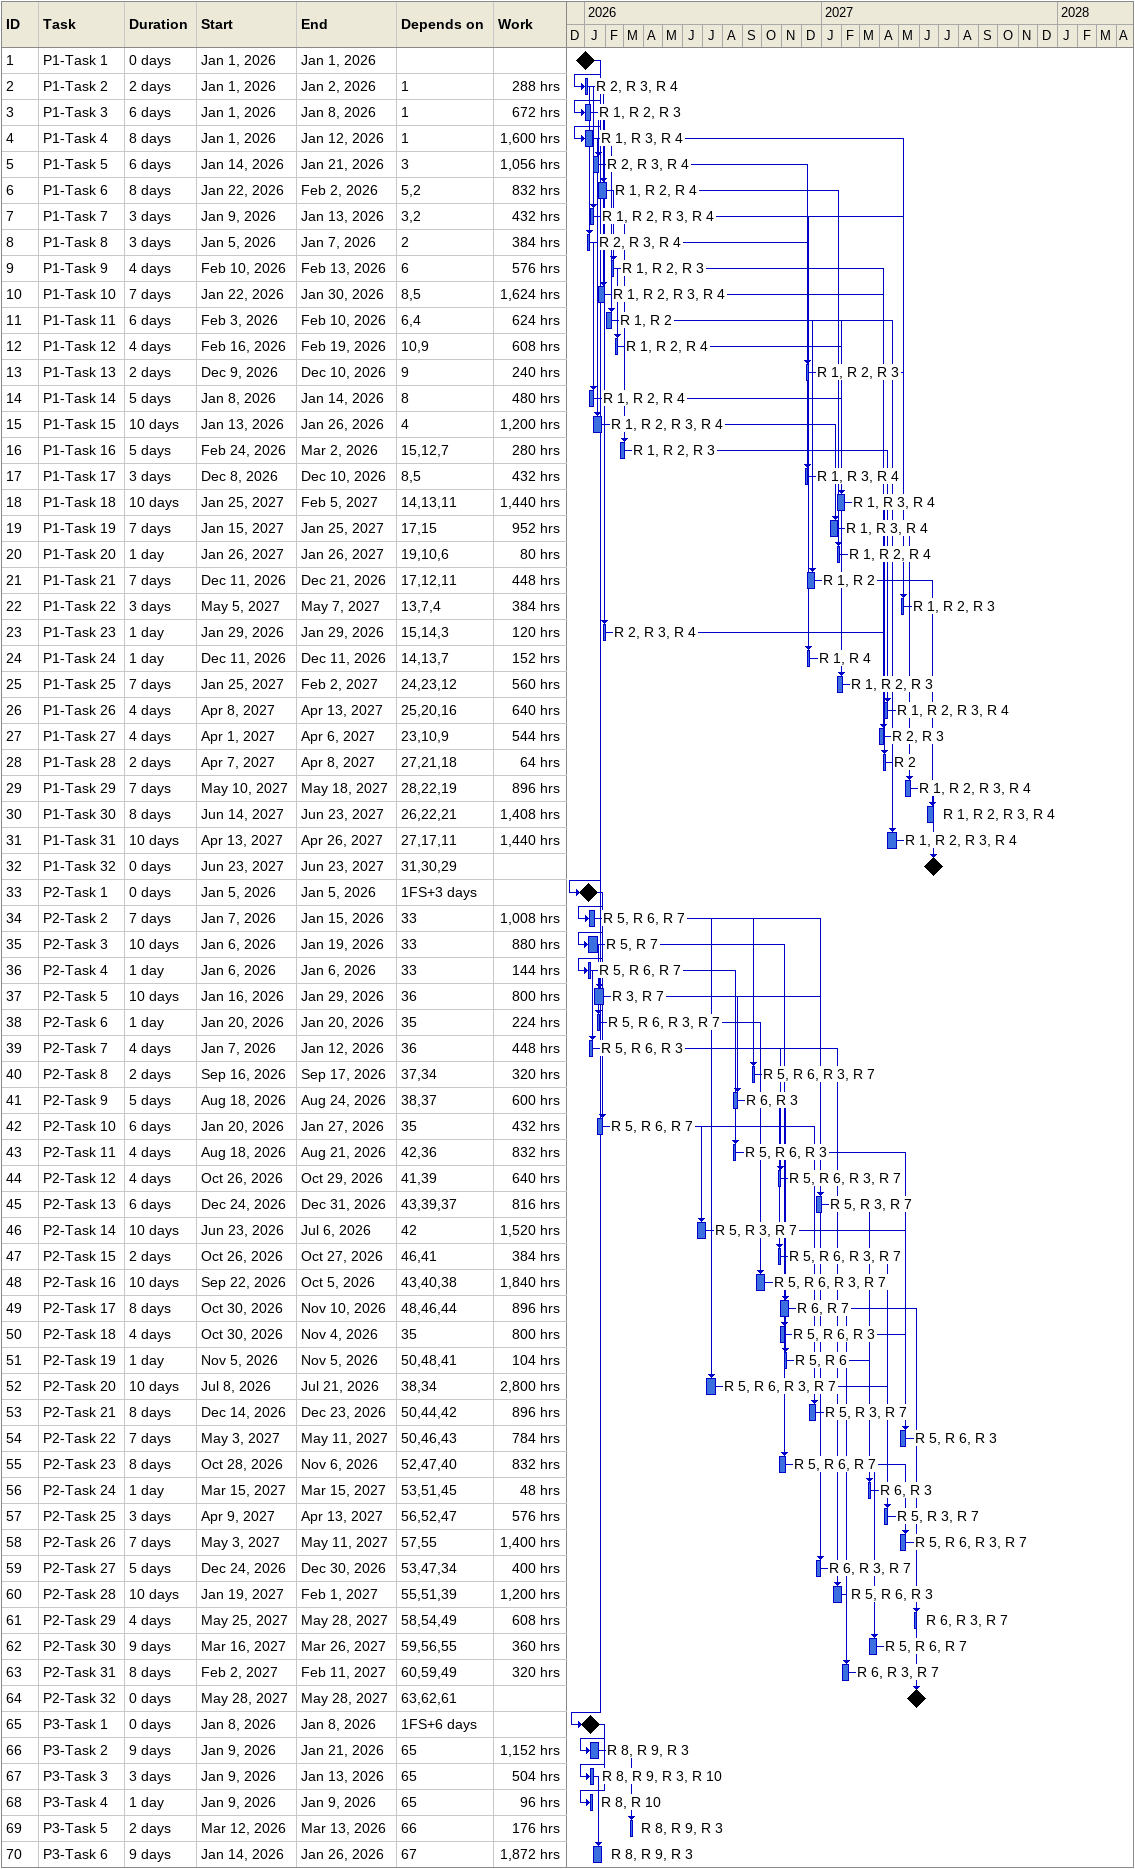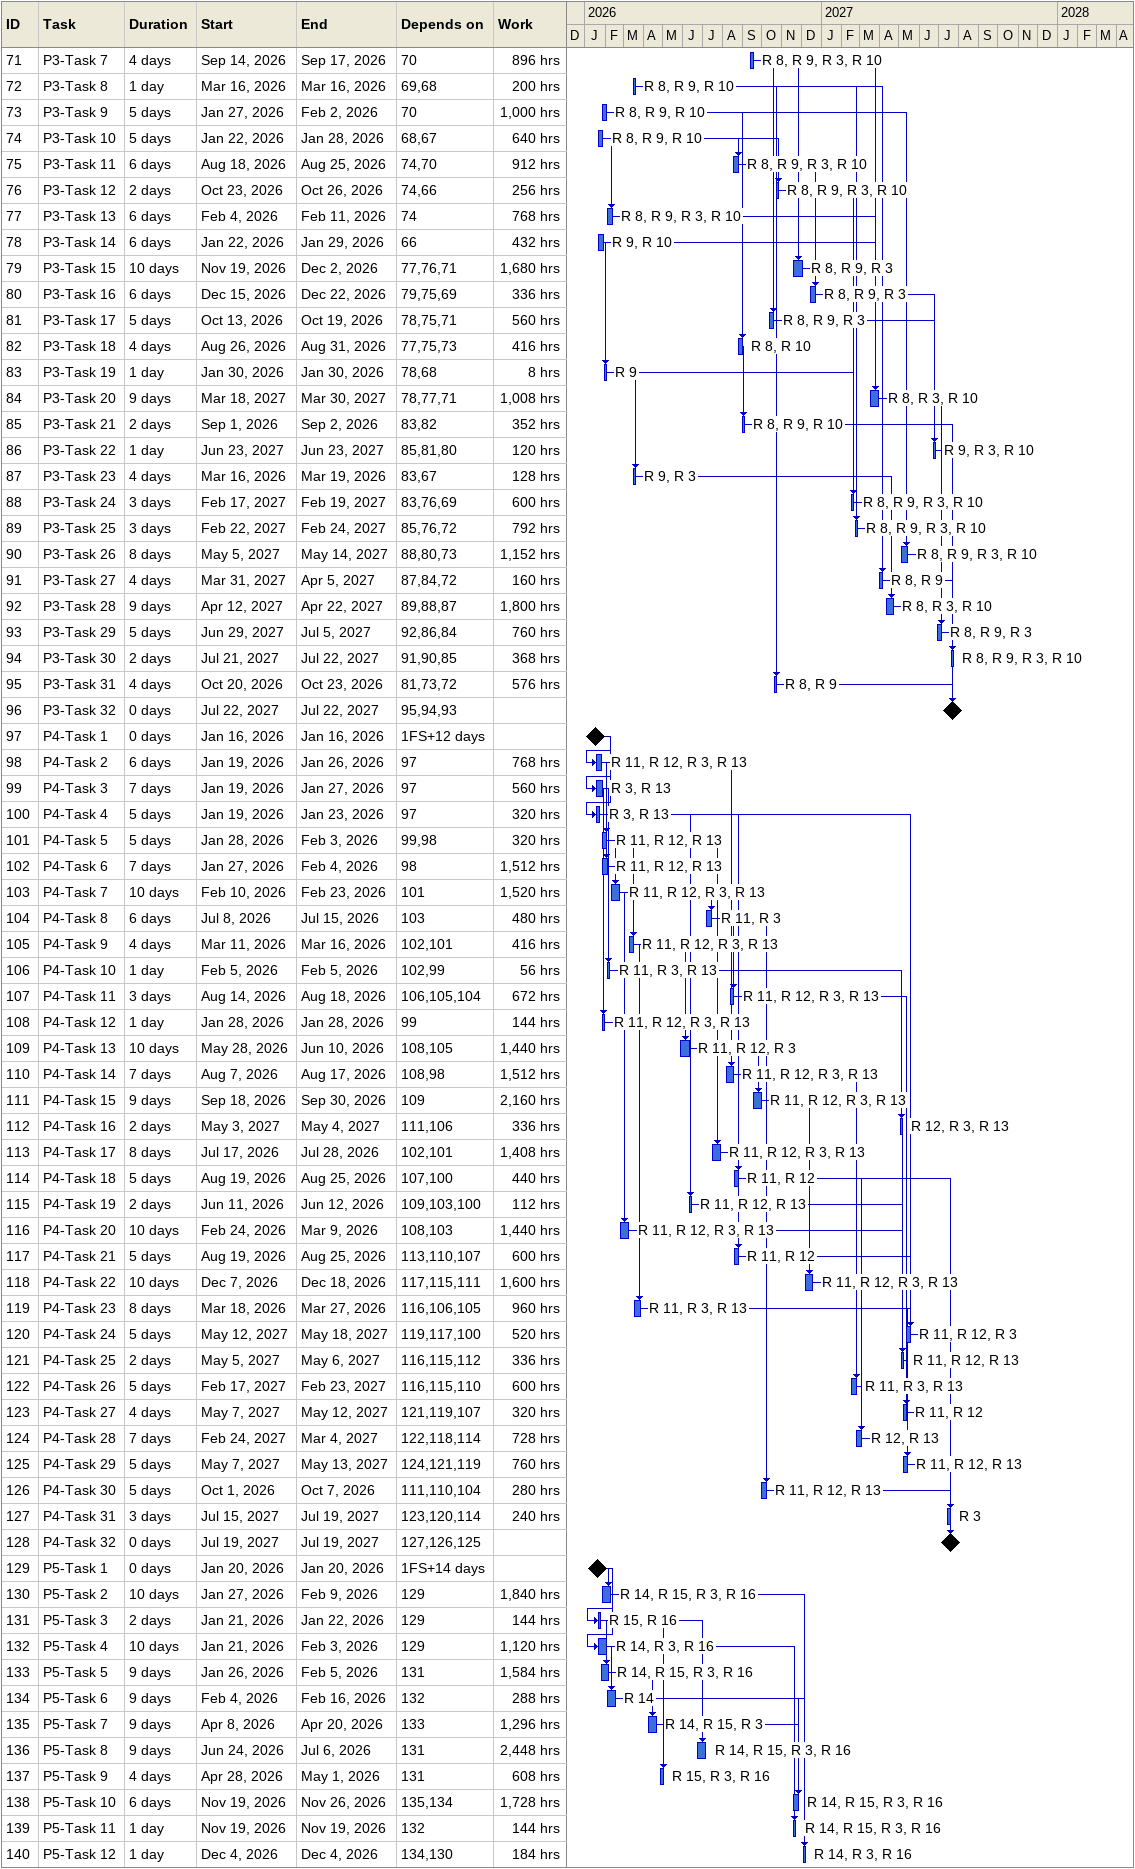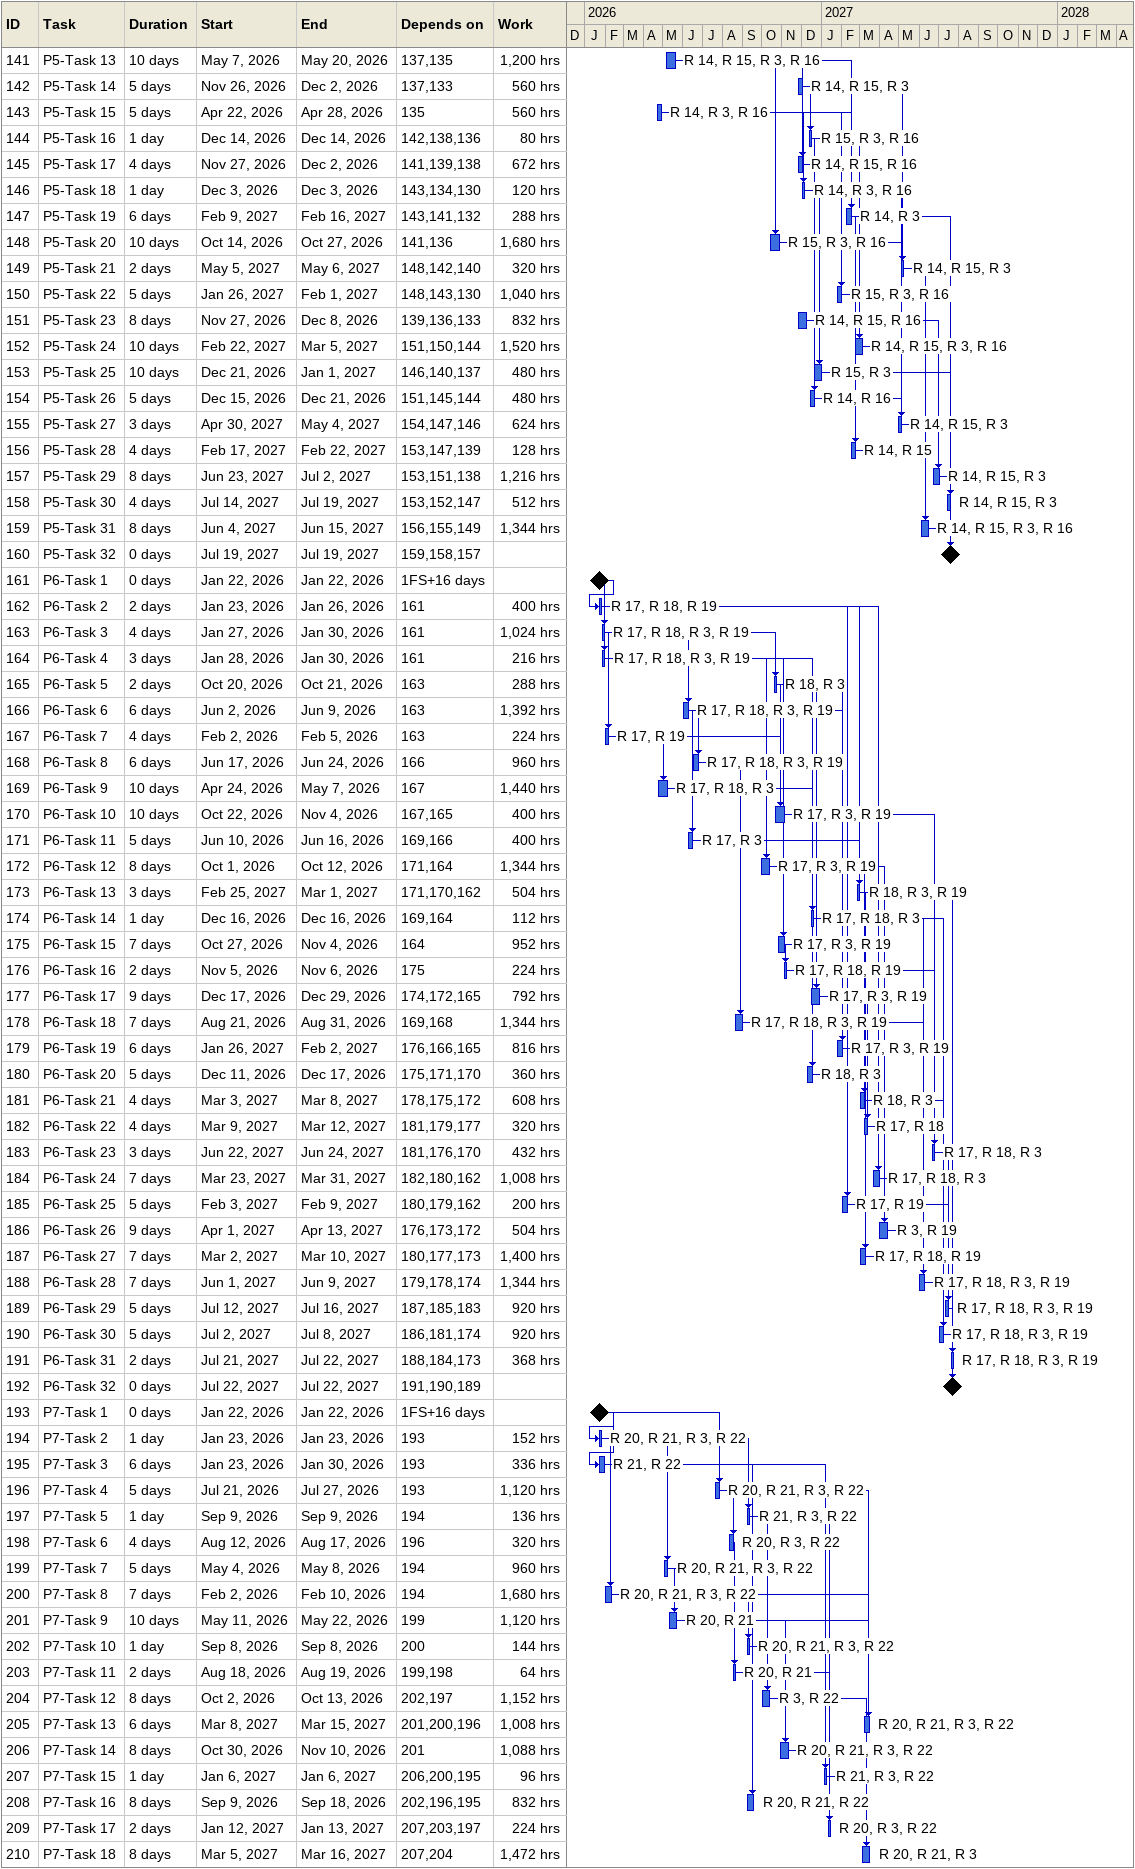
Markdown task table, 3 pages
| ID | Task | Duration | Start | Finish | Predecessors | Resources | Work (h) |
|---|---|---|---|---|---|---|---|
| 1 | P1-Task 1 | 0d | 2026-01-01 | 2026-01-01 |  |  |  |
| 2 | P1-Task 2 | 2d | 2026-01-01 | 2026-01-02 | 1 | R 2, R 3, R 4 | 288 |
| 3 | P1-Task 3 | 6d | 2026-01-01 | 2026-01-08 | 1 | R 1, R 2, R 3 | 672 |
| 4 | P1-Task 4 | 8d | 2026-01-01 | 2026-01-12 | 1 | R 1, R 3, R 4 | 1600 |
| 5 | P1-Task 5 | 6d | 2026-01-14 | 2026-01-21 | 3 | R 2, R 3, R 4 | 1056 |
| 6 | P1-Task 6 | 8d | 2026-01-22 | 2026-02-02 | 5, 2 | R 1, R 2, R 4 | 832 |
| 7 | P1-Task 7 | 3d | 2026-01-09 | 2026-01-13 | 3, 2 | R 1, R 2, R 3, R 4 | 432 |
| 8 | P1-Task 8 | 3d | 2026-01-05 | 2026-01-07 | 2 | R 2, R 3, R 4 | 384 |
| 9 | P1-Task 9 | 4d | 2026-02-10 | 2026-02-13 | 6 | R 1, R 2, R 3 | 576 |
| 10 | P1-Task 10 | 7d | 2026-01-22 | 2026-01-30 | 8, 5 | R 1, R 2, R 3, R 4 | 1624 |
| 11 | P1-Task 11 | 6d | 2026-02-03 | 2026-02-10 | 6, 4 | R 1, R 2 | 624 |
| 12 | P1-Task 12 | 4d | 2026-02-16 | 2026-02-19 | 10, 9 | R 1, R 2, R 4 | 608 |
| 13 | P1-Task 13 | 2d | 2026-12-09 | 2026-12-10 | 9 | R 1, R 2, R 3 | 240 |
| 14 | P1-Task 14 | 5d | 2026-01-08 | 2026-01-14 | 8 | R 1, R 2, R 4 | 480 |
| 15 | P1-Task 15 | 10d | 2026-01-13 | 2026-01-26 | 4 | R 1, R 2, R 3, R 4 | 1200 |
| 16 | P1-Task 16 | 5d | 2026-02-24 | 2026-03-02 | 15, 12, 7 | R 1, R 2, R 3 | 280 |
| 17 | P1-Task 17 | 3d | 2026-12-08 | 2026-12-10 | 8, 5 | R 1, R 3, R 4 | 432 |
| 18 | P1-Task 18 | 10d | 2027-01-25 | 2027-02-05 | 14, 13, 11 | R 1, R 3, R 4 | 1440 |
| 19 | P1-Task 19 | 7d | 2027-01-15 | 2027-01-25 | 17, 15 | R 1, R 3, R 4 | 952 |
| 20 | P1-Task 20 | 1d | 2027-01-26 | 2027-01-26 | 19, 10, 6 | R 1, R 2, R 4 | 80 |
| 21 | P1-Task 21 | 7d | 2026-12-11 | 2026-12-21 | 17, 12, 11 | R 1, R 2 | 448 |
| 22 | P1-Task 22 | 3d | 2027-05-05 | 2027-05-07 | 13, 7, 4 | R 1, R 2, R 3 | 384 |
| 23 | P1-Task 23 | 1d | 2026-01-29 | 2026-01-29 | 15, 14, 3 | R 2, R 3, R 4 | 120 |
| 24 | P1-Task 24 | 1d | 2026-12-11 | 2026-12-11 | 14, 13, 7 | R 1, R 4 | 152 |
| 25 | P1-Task 25 | 7d | 2027-01-25 | 2027-02-02 | 24, 23, 12 | R 1, R 2, R 3 | 560 |
| 26 | P1-Task 26 | 4d | 2027-04-08 | 2027-04-13 | 25, 20, 16 | R 1, R 2, R 3, R 4 | 640 |
| 27 | P1-Task 27 | 4d | 2027-04-01 | 2027-04-06 | 23, 10, 9 | R 2, R 3 | 544 |
| 28 | P1-Task 28 | 2d | 2027-04-07 | 2027-04-08 | 27, 21, 18 | R 2 | 64 |
| 29 | P1-Task 29 | 7d | 2027-05-10 | 2027-05-18 | 28, 22, 19 | R 1, R 2, R 3, R 4 | 896 |
| 30 | P1-Task 30 | 8d | 2027-06-14 | 2027-06-23 | 26, 22, 21 | R 1, R 2, R 3, R 4 | 1408 |
| 31 | P1-Task 31 | 10d | 2027-04-13 | 2027-04-26 | 27, 17, 11 | R 1, R 2, R 3, R 4 | 1440 |
| 32 | P1-Task 32 | 0d | 2027-06-23 | 2027-06-23 | 31, 30, 29 |  |  |
| 33 | P2-Task 1 | 0d | 2026-01-05 | 2026-01-05 | 1FS+3d |  |  |
| 34 | P2-Task 2 | 7d | 2026-01-07 | 2026-01-15 | 33 | R 5, R 6, R 7 | 1008 |
| 35 | P2-Task 3 | 10d | 2026-01-06 | 2026-01-19 | 33 | R 5, R 7 | 880 |
| 36 | P2-Task 4 | 1d | 2026-01-06 | 2026-01-06 | 33 | R 5, R 6, R 7 | 144 |
| 37 | P2-Task 5 | 10d | 2026-01-16 | 2026-01-29 | 36 | R 3, R 7 | 800 |
| 38 | P2-Task 6 | 1d | 2026-01-20 | 2026-01-20 | 35 | R 5, R 6, R 3, R 7 | 224 |
| 39 | P2-Task 7 | 4d | 2026-01-07 | 2026-01-12 | 36 | R 5, R 6, R 3 | 448 |
| 40 | P2-Task 8 | 2d | 2026-09-16 | 2026-09-17 | 37, 34 | R 5, R 6, R 3, R 7 | 320 |
| 41 | P2-Task 9 | 5d | 2026-08-18 | 2026-08-24 | 38, 37 | R 6, R 3 | 600 |
| 42 | P2-Task 10 | 6d | 2026-01-20 | 2026-01-27 | 35 | R 5, R 6, R 7 | 432 |
| 43 | P2-Task 11 | 4d | 2026-08-18 | 2026-08-21 | 42, 36 | R 5, R 6, R 3 | 832 |
| 44 | P2-Task 12 | 4d | 2026-10-26 | 2026-10-29 | 41, 39 | R 5, R 6, R 3, R 7 | 640 |
| 45 | P2-Task 13 | 6d | 2026-12-24 | 2026-12-31 | 43, 39, 37 | R 5, R 3, R 7 | 816 |
| 46 | P2-Task 14 | 10d | 2026-06-23 | 2026-07-06 | 42 | R 5, R 3, R 7 | 1520 |
| 47 | P2-Task 15 | 2d | 2026-10-26 | 2026-10-27 | 46, 41 | R 5, R 6, R 3, R 7 | 384 |
| 48 | P2-Task 16 | 10d | 2026-09-22 | 2026-10-05 | 43, 40, 38 | R 5, R 6, R 3, R 7 | 1840 |
| 49 | P2-Task 17 | 8d | 2026-10-30 | 2026-11-10 | 48, 46, 44 | R 6, R 7 | 896 |
| 50 | P2-Task 18 | 4d | 2026-10-30 | 2026-11-04 | 35 | R 5, R 6, R 3 | 800 |
| 51 | P2-Task 19 | 1d | 2026-11-05 | 2026-11-05 | 50, 48, 41 | R 5, R 6 | 104 |
| 52 | P2-Task 20 | 10d | 2026-07-08 | 2026-07-21 | 38, 34 | R 5, R 6, R 3, R 7 | 2800 |
| 53 | P2-Task 21 | 8d | 2026-12-14 | 2026-12-23 | 50, 44, 42 | R 5, R 3, R 7 | 896 |
| 54 | P2-Task 22 | 7d | 2027-05-03 | 2027-05-11 | 50, 46, 43 | R 5, R 6, R 3 | 784 |
| 55 | P2-Task 23 | 8d | 2026-10-28 | 2026-11-06 | 52, 47, 40 | R 5, R 6, R 7 | 832 |
| 56 | P2-Task 24 | 1d | 2027-03-15 | 2027-03-15 | 53, 51, 45 | R 6, R 3 | 48 |
| 57 | P2-Task 25 | 3d | 2027-04-09 | 2027-04-13 | 56, 52, 47 | R 5, R 3, R 7 | 576 |
| 58 | P2-Task 26 | 7d | 2027-05-03 | 2027-05-11 | 57, 55 | R 5, R 6, R 3, R 7 | 1400 |
| 59 | P2-Task 27 | 5d | 2026-12-24 | 2026-12-30 | 53, 47, 34 | R 6, R 3, R 7 | 400 |
| 60 | P2-Task 28 | 10d | 2027-01-19 | 2027-02-01 | 55, 51, 39 | R 5, R 6, R 3 | 1200 |
| 61 | P2-Task 29 | 4d | 2027-05-25 | 2027-05-28 | 58, 54, 49 | R 6, R 3, R 7 | 608 |
| 62 | P2-Task 30 | 9d | 2027-03-16 | 2027-03-26 | 59, 56, 55 | R 5, R 6, R 7 | 360 |
| 63 | P2-Task 31 | 8d | 2027-02-02 | 2027-02-11 | 60, 59, 49 | R 6, R 3, R 7 | 320 |
| 64 | P2-Task 32 | 0d | 2027-05-28 | 2027-05-28 | 63, 62, 61 |  |  |
| 65 | P3-Task 1 | 0d | 2026-01-08 | 2026-01-08 | 1FS+6d |  |  |
| 66 | P3-Task 2 | 9d | 2026-01-09 | 2026-01-21 | 65 | R 8, R 9, R 3 | 1152 |
| 67 | P3-Task 3 | 3d | 2026-01-09 | 2026-01-13 | 65 | R 8, R 9, R 3, R 10 | 504 |
| 68 | P3-Task 4 | 1d | 2026-01-09 | 2026-01-09 | 65 | R 8, R 10 | 96 |
| 69 | P3-Task 5 | 2d | 2026-03-12 | 2026-03-13 | 66 | R 8, R 9, R 3 | 176 |
| 70 | P3-Task 6 | 9d | 2026-01-14 | 2026-01-26 | 67 | R 8, R 9, R 3 | 1872 |
| 71 | P3-Task 7 | 4d | 2026-09-14 | 2026-09-17 | 70 | R 8, R 9, R 3, R 10 | 896 |
| 72 | P3-Task 8 | 1d | 2026-03-16 | 2026-03-16 | 69, 68 | R 8, R 9, R 10 | 200 |
| 73 | P3-Task 9 | 5d | 2026-01-27 | 2026-02-02 | 70 | R 8, R 9, R 10 | 1000 |
| 74 | P3-Task 10 | 5d | 2026-01-22 | 2026-01-28 | 68, 67 | R 8, R 9, R 10 | 640 |
| 75 | P3-Task 11 | 6d | 2026-08-18 | 2026-08-25 | 74, 70 | R 8, R 9, R 3, R 10 | 912 |
| 76 | P3-Task 12 | 2d | 2026-10-23 | 2026-10-26 | 74, 66 | R 8, R 9, R 3, R 10 | 256 |
| 77 | P3-Task 13 | 6d | 2026-02-04 | 2026-02-11 | 74 | R 8, R 9, R 3, R 10 | 768 |
| 78 | P3-Task 14 | 6d | 2026-01-22 | 2026-01-29 | 66 | R 9, R 10 | 432 |
| 79 | P3-Task 15 | 10d | 2026-11-19 | 2026-12-02 | 77, 76, 71 | R 8, R 9, R 3 | 1680 |
| 80 | P3-Task 16 | 6d | 2026-12-15 | 2026-12-22 | 79, 75, 69 | R 8, R 9, R 3 | 336 |
| 81 | P3-Task 17 | 5d | 2026-10-13 | 2026-10-19 | 78, 75, 71 | R 8, R 9, R 3 | 560 |
| 82 | P3-Task 18 | 4d | 2026-08-26 | 2026-08-31 | 77, 75, 73 | R 8, R 10 | 416 |
| 83 | P3-Task 19 | 1d | 2026-01-30 | 2026-01-30 | 78, 68 | R 9 | 8 |
| 84 | P3-Task 20 | 9d | 2027-03-18 | 2027-03-30 | 78, 77, 71 | R 8, R 3, R 10 | 1008 |
| 85 | P3-Task 21 | 2d | 2026-09-01 | 2026-09-02 | 83, 82 | R 8, R 9, R 10 | 352 |
| 86 | P3-Task 22 | 1d | 2027-06-23 | 2027-06-23 | 85, 81, 80 | R 9, R 3, R 10 | 120 |
| 87 | P3-Task 23 | 4d | 2026-03-16 | 2026-03-19 | 83, 67 | R 9, R 3 | 128 |
| 88 | P3-Task 24 | 3d | 2027-02-17 | 2027-02-19 | 83, 76, 69 | R 8, R 9, R 3, R 10 | 600 |
| 89 | P3-Task 25 | 3d | 2027-02-22 | 2027-02-24 | 85, 76, 72 | R 8, R 9, R 3, R 10 | 792 |
| 90 | P3-Task 26 | 8d | 2027-05-05 | 2027-05-14 | 88, 80, 73 | R 8, R 9, R 3, R 10 | 1152 |
| 91 | P3-Task 27 | 4d | 2027-03-31 | 2027-04-05 | 87, 84, 72 | R 8, R 9 | 160 |
| 92 | P3-Task 28 | 9d | 2027-04-12 | 2027-04-22 | 89, 88, 87 | R 8, R 3, R 10 | 1800 |
| 93 | P3-Task 29 | 5d | 2027-06-29 | 2027-07-05 | 92, 86, 84 | R 8, R 9, R 3 | 760 |
| 94 | P3-Task 30 | 2d | 2027-07-21 | 2027-07-22 | 91, 90, 85 | R 8, R 9, R 3, R 10 | 368 |
| 95 | P3-Task 31 | 4d | 2026-10-20 | 2026-10-23 | 81, 73, 72 | R 8, R 9 | 576 |
| 96 | P3-Task 32 | 0d | 2027-07-22 | 2027-07-22 | 95, 94, 93 |  |  |
| 97 | P4-Task 1 | 0d | 2026-01-16 | 2026-01-16 | 1FS+12d |  |  |
| 98 | P4-Task 2 | 6d | 2026-01-19 | 2026-01-26 | 97 | R 11, R 12, R 3, R 13 | 768 |
| 99 | P4-Task 3 | 7d | 2026-01-19 | 2026-01-27 | 97 | R 3, R 13 | 560 |
| 100 | P4-Task 4 | 5d | 2026-01-19 | 2026-01-23 | 97 | R 3, R 13 | 320 |
| 101 | P4-Task 5 | 5d | 2026-01-28 | 2026-02-03 | 99, 98 | R 11, R 12, R 13 | 320 |
| 102 | P4-Task 6 | 7d | 2026-01-27 | 2026-02-04 | 98 | R 11, R 12, R 13 | 1512 |
| 103 | P4-Task 7 | 10d | 2026-02-10 | 2026-02-23 | 101 | R 11, R 12, R 3, R 13 | 1520 |
| 104 | P4-Task 8 | 6d | 2026-07-08 | 2026-07-15 | 103 | R 11, R 3 | 480 |
| 105 | P4-Task 9 | 4d | 2026-03-11 | 2026-03-16 | 102, 101 | R 11, R 12, R 3, R 13 | 416 |
| 106 | P4-Task 10 | 1d | 2026-02-05 | 2026-02-05 | 102, 99 | R 11, R 3, R 13 | 56 |
| 107 | P4-Task 11 | 3d | 2026-08-14 | 2026-08-18 | 106, 105, 104 | R 11, R 12, R 3, R 13 | 672 |
| 108 | P4-Task 12 | 1d | 2026-01-28 | 2026-01-28 | 99 | R 11, R 12, R 3, R 13 | 144 |
| 109 | P4-Task 13 | 10d | 2026-05-28 | 2026-06-10 | 108, 105 | R 11, R 12, R 3 | 1440 |
| 110 | P4-Task 14 | 7d | 2026-08-07 | 2026-08-17 | 108, 98 | R 11, R 12, R 3, R 13 | 1512 |
| 111 | P4-Task 15 | 9d | 2026-09-18 | 2026-09-30 | 109 | R 11, R 12, R 3, R 13 | 2160 |
| 112 | P4-Task 16 | 2d | 2027-05-03 | 2027-05-04 | 111, 106 | R 12, R 3, R 13 | 336 |
| 113 | P4-Task 17 | 8d | 2026-07-17 | 2026-07-28 | 102, 101 | R 11, R 12, R 3, R 13 | 1408 |
| 114 | P4-Task 18 | 5d | 2026-08-19 | 2026-08-25 | 107, 100 | R 11, R 12 | 440 |
| 115 | P4-Task 19 | 2d | 2026-06-11 | 2026-06-12 | 109, 103, 100 | R 11, R 12, R 13 | 112 |
| 116 | P4-Task 20 | 10d | 2026-02-24 | 2026-03-09 | 108, 103 | R 11, R 12, R 3, R 13 | 1440 |
| 117 | P4-Task 21 | 5d | 2026-08-19 | 2026-08-25 | 113, 110, 107 | R 11, R 12 | 600 |
| 118 | P4-Task 22 | 10d | 2026-12-07 | 2026-12-18 | 117, 115, 111 | R 11, R 12, R 3, R 13 | 1600 |
| 119 | P4-Task 23 | 8d | 2026-03-18 | 2026-03-27 | 116, 106, 105 | R 11, R 3, R 13 | 960 |
| 120 | P4-Task 24 | 5d | 2027-05-12 | 2027-05-18 | 119, 117, 100 | R 11, R 12, R 3 | 520 |
| 121 | P4-Task 25 | 2d | 2027-05-05 | 2027-05-06 | 116, 115, 112 | R 11, R 12, R 13 | 336 |
| 122 | P4-Task 26 | 5d | 2027-02-17 | 2027-02-23 | 116, 115, 110 | R 11, R 3, R 13 | 600 |
| 123 | P4-Task 27 | 4d | 2027-05-07 | 2027-05-12 | 121, 119, 107 | R 11, R 12 | 320 |
| 124 | P4-Task 28 | 7d | 2027-02-24 | 2027-03-04 | 122, 118, 114 | R 12, R 13 | 728 |
| 125 | P4-Task 29 | 5d | 2027-05-07 | 2027-05-13 | 124, 121, 119 | R 11, R 12, R 13 | 760 |
| 126 | P4-Task 30 | 5d | 2026-10-01 | 2026-10-07 | 111, 110, 104 | R 11, R 12, R 13 | 280 |
| 127 | P4-Task 31 | 3d | 2027-07-15 | 2027-07-19 | 123, 120, 114 | R 3 | 240 |
| 128 | P4-Task 32 | 0d | 2027-07-19 | 2027-07-19 | 127, 126, 125 |  |  |
| 129 | P5-Task 1 | 0d | 2026-01-20 | 2026-01-20 | 1FS+14d |  |  |
| 130 | P5-Task 2 | 10d | 2026-01-27 | 2026-02-09 | 129 | R 14, R 15, R 3, R 16 | 1840 |
| 131 | P5-Task 3 | 2d | 2026-01-21 | 2026-01-22 | 129 | R 15, R 16 | 144 |
| 132 | P5-Task 4 | 10d | 2026-01-21 | 2026-02-03 | 129 | R 14, R 3, R 16 | 1120 |
| 133 | P5-Task 5 | 9d | 2026-01-26 | 2026-02-05 | 131 | R 14, R 15, R 3, R 16 | 1584 |
| 134 | P5-Task 6 | 9d | 2026-02-04 | 2026-02-16 | 132 | R 14 | 288 |
| 135 | P5-Task 7 | 9d | 2026-04-08 | 2026-04-20 | 133 | R 14, R 15, R 3 | 1296 |
| 136 | P5-Task 8 | 9d | 2026-06-24 | 2026-07-06 | 131 | R 14, R 15, R 3, R 16 | 2448 |
| 137 | P5-Task 9 | 4d | 2026-04-28 | 2026-05-01 | 131 | R 15, R 3, R 16 | 608 |
| 138 | P5-Task 10 | 6d | 2026-11-19 | 2026-11-26 | 135, 134 | R 14, R 15, R 3, R 16 | 1728 |
| 139 | P5-Task 11 | 1d | 2026-11-19 | 2026-11-19 | 132 | R 14, R 15, R 3, R 16 | 144 |
| 140 | P5-Task 12 | 1d | 2026-12-04 | 2026-12-04 | 134, 130 | R 14, R 3, R 16 | 184 |
| 141 | P5-Task 13 | 10d | 2026-05-07 | 2026-05-20 | 137, 135 | R 14, R 15, R 3, R 16 | 1200 |
| 142 | P5-Task 14 | 5d | 2026-11-26 | 2026-12-02 | 137, 133 | R 14, R 15, R 3 | 560 |
| 143 | P5-Task 15 | 5d | 2026-04-22 | 2026-04-28 | 135 | R 14, R 3, R 16 | 560 |
| 144 | P5-Task 16 | 1d | 2026-12-14 | 2026-12-14 | 142, 138, 136 | R 15, R 3, R 16 | 80 |
| 145 | P5-Task 17 | 4d | 2026-11-27 | 2026-12-02 | 141, 139, 138 | R 14, R 15, R 16 | 672 |
| 146 | P5-Task 18 | 1d | 2026-12-03 | 2026-12-03 | 143, 134, 130 | R 14, R 3, R 16 | 120 |
| 147 | P5-Task 19 | 6d | 2027-02-09 | 2027-02-16 | 143, 141, 132 | R 14, R 3 | 288 |
| 148 | P5-Task 20 | 10d | 2026-10-14 | 2026-10-27 | 141, 136 | R 15, R 3, R 16 | 1680 |
| 149 | P5-Task 21 | 2d | 2027-05-05 | 2027-05-06 | 148, 142, 140 | R 14, R 15, R 3 | 320 |
| 150 | P5-Task 22 | 5d | 2027-01-26 | 2027-02-01 | 148, 143, 130 | R 15, R 3, R 16 | 1040 |
| 151 | P5-Task 23 | 8d | 2026-11-27 | 2026-12-08 | 139, 136, 133 | R 14, R 15, R 16 | 832 |
| 152 | P5-Task 24 | 10d | 2027-02-22 | 2027-03-05 | 151, 150, 144 | R 14, R 15, R 3, R 16 | 1520 |
| 153 | P5-Task 25 | 10d | 2026-12-21 | 2027-01-01 | 146, 140, 137 | R 15, R 3 | 480 |
| 154 | P5-Task 26 | 5d | 2026-12-15 | 2026-12-21 | 151, 145, 144 | R 14, R 16 | 480 |
| 155 | P5-Task 27 | 3d | 2027-04-30 | 2027-05-04 | 154, 147, 146 | R 14, R 15, R 3 | 624 |
| 156 | P5-Task 28 | 4d | 2027-02-17 | 2027-02-22 | 153, 147, 139 | R 14, R 15 | 128 |
| 157 | P5-Task 29 | 8d | 2027-06-23 | 2027-07-02 | 153, 151, 138 | R 14, R 15, R 3 | 1216 |
| 158 | P5-Task 30 | 4d | 2027-07-14 | 2027-07-19 | 153, 152, 147 | R 14, R 15, R 3 | 512 |
| 159 | P5-Task 31 | 8d | 2027-06-04 | 2027-06-15 | 156, 155, 149 | R 14, R 15, R 3, R 16 | 1344 |
| 160 | P5-Task 32 | 0d | 2027-07-19 | 2027-07-19 | 159, 158, 157 |  |  |
| 161 | P6-Task 1 | 0d | 2026-01-22 | 2026-01-22 | 1FS+16d |  |  |
| 162 | P6-Task 2 | 2d | 2026-01-23 | 2026-01-26 | 161 | R 17, R 18, R 19 | 400 |
| 163 | P6-Task 3 | 4d | 2026-01-27 | 2026-01-30 | 161 | R 17, R 18, R 3, R 19 | 1024 |
| 164 | P6-Task 4 | 3d | 2026-01-28 | 2026-01-30 | 161 | R 17, R 18, R 3, R 19 | 216 |
| 165 | P6-Task 5 | 2d | 2026-10-20 | 2026-10-21 | 163 | R 18, R 3 | 288 |
| 166 | P6-Task 6 | 6d | 2026-06-02 | 2026-06-09 | 163 | R 17, R 18, R 3, R 19 | 1392 |
| 167 | P6-Task 7 | 4d | 2026-02-02 | 2026-02-05 | 163 | R 17, R 19 | 224 |
| 168 | P6-Task 8 | 6d | 2026-06-17 | 2026-06-24 | 166 | R 17, R 18, R 3, R 19 | 960 |
| 169 | P6-Task 9 | 10d | 2026-04-24 | 2026-05-07 | 167 | R 17, R 18, R 3 | 1440 |
| 170 | P6-Task 10 | 10d | 2026-10-22 | 2026-11-04 | 167, 165 | R 17, R 3, R 19 | 400 |
| 171 | P6-Task 11 | 5d | 2026-06-10 | 2026-06-16 | 169, 166 | R 17, R 3 | 400 |
| 172 | P6-Task 12 | 8d | 2026-10-01 | 2026-10-12 | 171, 164 | R 17, R 3, R 19 | 1344 |
| 173 | P6-Task 13 | 3d | 2027-02-25 | 2027-03-01 | 171, 170, 162 | R 18, R 3, R 19 | 504 |
| 174 | P6-Task 14 | 1d | 2026-12-16 | 2026-12-16 | 169, 164 | R 17, R 18, R 3 | 112 |
| 175 | P6-Task 15 | 7d | 2026-10-27 | 2026-11-04 | 164 | R 17, R 3, R 19 | 952 |
| 176 | P6-Task 16 | 2d | 2026-11-05 | 2026-11-06 | 175 | R 17, R 18, R 19 | 224 |
| 177 | P6-Task 17 | 9d | 2026-12-17 | 2026-12-29 | 174, 172, 165 | R 17, R 3, R 19 | 792 |
| 178 | P6-Task 18 | 7d | 2026-08-21 | 2026-08-31 | 169, 168 | R 17, R 18, R 3, R 19 | 1344 |
| 179 | P6-Task 19 | 6d | 2027-01-26 | 2027-02-02 | 176, 166, 165 | R 17, R 3, R 19 | 816 |
| 180 | P6-Task 20 | 5d | 2026-12-11 | 2026-12-17 | 175, 171, 170 | R 18, R 3 | 360 |
| 181 | P6-Task 21 | 4d | 2027-03-03 | 2027-03-08 | 178, 175, 172 | R 18, R 3 | 608 |
| 182 | P6-Task 22 | 4d | 2027-03-09 | 2027-03-12 | 181, 179, 177 | R 17, R 18 | 320 |
| 183 | P6-Task 23 | 3d | 2027-06-22 | 2027-06-24 | 181, 176, 170 | R 17, R 18, R 3 | 432 |
| 184 | P6-Task 24 | 7d | 2027-03-23 | 2027-03-31 | 182, 180, 162 | R 17, R 18, R 3 | 1008 |
| 185 | P6-Task 25 | 5d | 2027-02-03 | 2027-02-09 | 180, 179, 162 | R 17, R 19 | 200 |
| 186 | P6-Task 26 | 9d | 2027-04-01 | 2027-04-13 | 176, 173, 172 | R 3, R 19 | 504 |
| 187 | P6-Task 27 | 7d | 2027-03-02 | 2027-03-10 | 180, 177, 173 | R 17, R 18, R 19 | 1400 |
| 188 | P6-Task 28 | 7d | 2027-06-01 | 2027-06-09 | 179, 178, 174 | R 17, R 18, R 3, R 19 | 1344 |
| 189 | P6-Task 29 | 5d | 2027-07-12 | 2027-07-16 | 187, 185, 183 | R 17, R 18, R 3, R 19 | 920 |
| 190 | P6-Task 30 | 5d | 2027-07-02 | 2027-07-08 | 186, 181, 174 | R 17, R 18, R 3, R 19 | 920 |
| 191 | P6-Task 31 | 2d | 2027-07-21 | 2027-07-22 | 188, 184, 173 | R 17, R 18, R 3, R 19 | 368 |
| 192 | P6-Task 32 | 0d | 2027-07-22 | 2027-07-22 | 191, 190, 189 |  |  |
| 193 | P7-Task 1 | 0d | 2026-01-22 | 2026-01-22 | 1FS+16d |  |  |
| 194 | P7-Task 2 | 1d | 2026-01-23 | 2026-01-23 | 193 | R 20, R 21, R 3, R 22 | 152 |
| 195 | P7-Task 3 | 6d | 2026-01-23 | 2026-01-30 | 193 | R 21, R 22 | 336 |
| 196 | P7-Task 4 | 5d | 2026-07-21 | 2026-07-27 | 193 | R 20, R 21, R 3, R 22 | 1120 |
| 197 | P7-Task 5 | 1d | 2026-09-09 | 2026-09-09 | 194 | R 21, R 3, R 22 | 136 |
| 198 | P7-Task 6 | 4d | 2026-08-12 | 2026-08-17 | 196 | R 20, R 3, R 22 | 320 |
| 199 | P7-Task 7 | 5d | 2026-05-04 | 2026-05-08 | 194 | R 20, R 21, R 3, R 22 | 960 |
| 200 | P7-Task 8 | 7d | 2026-02-02 | 2026-02-10 | 194 | R 20, R 21, R 3, R 22 | 1680 |
| 201 | P7-Task 9 | 10d | 2026-05-11 | 2026-05-22 | 199 | R 20, R 21 | 1120 |
| 202 | P7-Task 10 | 1d | 2026-09-08 | 2026-09-08 | 200 | R 20, R 21, R 3, R 22 | 144 |
| 203 | P7-Task 11 | 2d | 2026-08-18 | 2026-08-19 | 199, 198 | R 20, R 21 | 64 |
| 204 | P7-Task 12 | 8d | 2026-10-02 | 2026-10-13 | 202, 197 | R 3, R 22 | 1152 |
| 205 | P7-Task 13 | 6d | 2027-03-08 | 2027-03-15 | 201, 200, 196 | R 20, R 21, R 3, R 22 | 1008 |
| 206 | P7-Task 14 | 8d | 2026-10-30 | 2026-11-10 | 201 | R 20, R 21, R 3, R 22 | 1088 |
| 207 | P7-Task 15 | 1d | 2027-01-06 | 2027-01-06 | 206, 200, 195 | R 21, R 3, R 22 | 96 |
| 208 | P7-Task 16 | 8d | 2026-09-09 | 2026-09-18 | 202, 196, 195 | R 20, R 21, R 22 | 832 |
| 209 | P7-Task 17 | 2d | 2027-01-12 | 2027-01-13 | 207, 203, 197 | R 20, R 3, R 22 | 224 |
| 210 | P7-Task 18 | 8d | 2027-03-05 | 2027-03-16 | 207, 204 | R 20, R 21, R 3 | 1472 |
